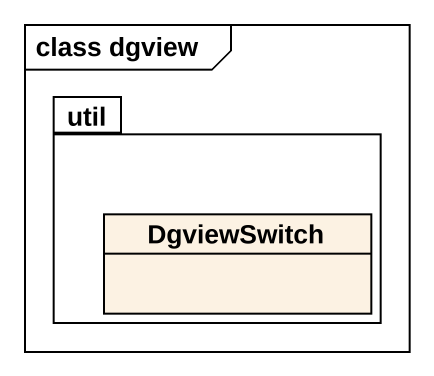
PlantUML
@startuml
mainframe class dgview
hide circle
hide empty members
package util {
  class DgviewSwitch
}
@enduml
